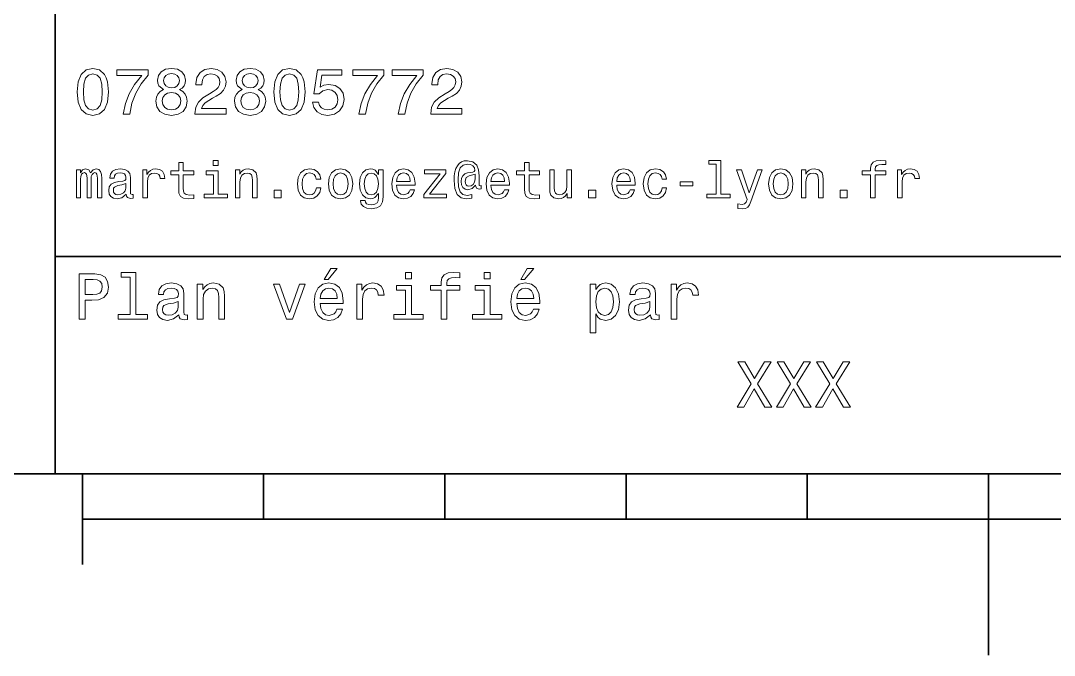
# Model space of a CAD drawing. Extents: x 0 to 297, y 0 to 210.
# Drawn here: x 95.1 to 152.1, y 0 to 35 of the extents above; entities that cross this region are included whole.
import ezdxf

# ---------------------------------------------------------------- set-up
doc = ezdxf.new("R2010")
doc.units = 0

msp = doc.modelspace()

# ---------------------------------------------------------------- linework, layer by layer
at = {"color": 7, "lineweight": 35}
for p, q in [((97, 10), (97, 70)), ((97, 22), (162, 22)), ((10, 10), (287, 10)), ((97, 10), (287, 10)), ((98.5, 10), (98.5, 5)), ((108.5, 10), (108.5, 7.5)), ((118.5, 10), (118.5, 7.5)), ((128.5, 10), (128.5, 7.5)), ((138.5, 10), (138.5, 7.5)), ((148.5, 10), (148.5, 0)), ((98.5, 7.5), (198.5, 7.5))]:
    msp.add_line(p, q, dxfattribs=at)
at = {"color": 7, "lineweight": 13}
for points in [[(98.216141, 31.071325), (98.270172, 30.505762), (98.439484, 30.102304), (98.709656, 29.857347), (99.084297, 29.778097), (99.45533, 29.857347), (99.725502, 30.102304), (99.891212, 30.505762), (99.948845, 31.071325), (99.891212, 31.633286), (99.822769, 31.856628), (99.725502, 32.040344), (99.45533, 32.285301), (99.084297, 32.368156), (98.709656, 32.285301), (98.439484, 32.036743), (98.270172, 31.633286)], [(98.561958, 31.071325), (98.590775, 31.507204), (98.680832, 31.820604), (98.842941, 32.004322), (99.084297, 32.069164), (99.322044, 32.004322), (99.484146, 31.820604), (99.574211, 31.507204), (99.603027, 31.071325), (99.574211, 30.631844), (99.484146, 30.318443), (99.322044, 30.134726), (99.084297, 30.073486), (98.842941, 30.134726), (98.680832, 30.318443), (98.590775, 30.631844)], [(100.752159, 29.850143), (101.115997, 29.850143), (101.234871, 30.444523), (101.443802, 30.999279), (101.739197, 31.514408), (102.124641, 31.997118), (102.124641, 32.296108), (100.409943, 32.296108), (100.409943, 31.9683), (101.778816, 31.9683), (101.382568, 31.481987), (101.083572, 30.974062), (100.874641, 30.433718)], [(102.974785, 31.197405), (102.791069, 31.09654), (102.664986, 30.956051), (102.585732, 30.779539), (102.560516, 30.567001), (102.618156, 30.246397), (102.783859, 29.997837), (103.054031, 29.839336), (103.421471, 29.778097), (103.785301, 29.839336), (104.055473, 29.997837), (104.221184, 30.246397), (104.282417, 30.567001), (104.253601, 30.779539), (104.177956, 30.956051), (104.048271, 31.09654), (103.868156, 31.197405), (104.012245, 31.283861), (104.113113, 31.402737), (104.174355, 31.546829), (104.195969, 31.723343), (104.138329, 31.979107), (103.98703, 32.184437), (103.742073, 32.317722), (103.421471, 32.368156), (103.09726, 32.317722), (102.852303, 32.184437), (102.697403, 31.979107), (102.643372, 31.723343), (102.661385, 31.546829), (102.722626, 31.402737)], [(102.985588, 31.694523), (103.014412, 31.853025), (103.100861, 31.975504), (103.237755, 32.051151), (103.421471, 32.079971), (103.601585, 32.051151), (103.738472, 31.975504), (103.824928, 31.853025), (103.857346, 31.694523), (103.824928, 31.532419), (103.738472, 31.40634), (103.601585, 31.323486), (103.421471, 31.298271), (103.237755, 31.327089), (103.100861, 31.40634), (103.014412, 31.532419)], [(104.711098, 29.850143), (106.429398, 29.850143), (106.429398, 30.159943), (105.071327, 30.159943), (105.146973, 30.32925), (105.276657, 30.46974), (105.676514, 30.725504), (105.889053, 30.833572), (106.126801, 30.988472), (106.296112, 31.168587), (106.393372, 31.381123), (106.429398, 31.622478), (106.368156, 31.925072), (106.198845, 32.162823), (105.939484, 32.314121), (105.604469, 32.368156), (105.258644, 32.306915), (104.995674, 32.137608), (104.82637, 31.867435), (104.76873, 31.510807), (104.76873, 31.460375), (105.096542, 31.460375), (105.096542, 31.489193), (105.12896, 31.73415), (105.226227, 31.914265), (105.381126, 32.029537), (105.586456, 32.069164), (105.795387, 32.033142), (105.950287, 31.943083), (106.051155, 31.802593), (106.087173, 31.62608), (106.061958, 31.460375), (105.993515, 31.319883), (105.878242, 31.197405), (105.719742, 31.089336), (105.507202, 30.974062), (105.154182, 30.750719), (104.905617, 30.512968), (104.757927, 30.224783), (104.711098, 29.86095)], [(107.311958, 31.197405), (107.128242, 31.09654), (107.002159, 30.956051), (106.922913, 30.779539), (106.897697, 30.567001), (106.95533, 30.246397), (107.12104, 29.997837), (107.391212, 29.839336), (107.758644, 29.778097), (108.122482, 29.839336), (108.392654, 29.997837), (108.558357, 30.246397), (108.619598, 30.567001), (108.590775, 30.779539), (108.515129, 30.956051), (108.385445, 31.09654), (108.20533, 31.197405), (108.349426, 31.283861), (108.450287, 31.402737), (108.511528, 31.546829), (108.533142, 31.723343), (108.475502, 31.979107), (108.324203, 32.184437), (108.079254, 32.317722), (107.758644, 32.368156), (107.434441, 32.317722), (107.189484, 32.184437), (107.034584, 31.979107), (106.980545, 31.723343), (106.998558, 31.546829), (107.059799, 31.402737)], [(107.322769, 31.694523), (107.351585, 31.853025), (107.438042, 31.975504), (107.574928, 32.051151), (107.758644, 32.079971), (107.938759, 32.051151), (108.075645, 31.975504), (108.162102, 31.853025), (108.194527, 31.694523), (108.162102, 31.532419), (108.075645, 31.40634), (107.938759, 31.323486), (107.758644, 31.298271), (107.574928, 31.327089), (107.438042, 31.40634), (107.351585, 31.532419)], [(109.059074, 31.071325), (109.113113, 30.505762), (109.282425, 30.102304), (109.552597, 29.857347), (109.927231, 29.778097), (110.298271, 29.857347), (110.568443, 30.102304), (110.734146, 30.505762), (110.791786, 31.071325), (110.734146, 31.633286), (110.665703, 31.856628), (110.568443, 32.040344), (110.298271, 32.285301), (109.927231, 32.368156), (109.552597, 32.285301), (109.282425, 32.036743), (109.113113, 31.633286)], [(109.4049, 31.071325), (109.433716, 31.507204), (109.523773, 31.820604), (109.685883, 32.004322), (109.927231, 32.069164), (110.164986, 32.004322), (110.327087, 31.820604), (110.417145, 31.507204), (110.445969, 31.071325), (110.417145, 30.631844), (110.327087, 30.318443), (110.164986, 30.134726), (109.927231, 30.073486), (109.685883, 30.134726), (109.523773, 30.318443), (109.433716, 30.631844)], [(111.202446, 30.502161), (111.2817, 30.206772), (111.458214, 29.976225), (111.717575, 29.832132), (112.048988, 29.778097), (112.412827, 29.842939), (112.697403, 30.019451), (112.877518, 30.300432), (112.945969, 30.660662), (112.884727, 30.995676), (112.711815, 31.258644), (112.441643, 31.427954), (112.092216, 31.489193), (111.822044, 31.445965), (111.613113, 31.327089), (111.713974, 32.000721), (112.809074, 32.000721), (112.809074, 32.296108), (111.472626, 32.296108), (111.274498, 30.970461), (111.562683, 30.970461), (111.771614, 31.139769), (112.038185, 31.201008), (112.26873, 31.161383), (112.445244, 31.046108), (112.556915, 30.869596), (112.596542, 30.642651), (112.556915, 30.415705), (112.441643, 30.239193), (112.265129, 30.127522), (112.038185, 30.087896), (111.84726, 30.113111), (111.69957, 30.195965), (111.591499, 30.325647), (111.53746, 30.502161)], [(113.763687, 29.850143), (114.127518, 29.850143), (114.246399, 30.444523), (114.45533, 30.999279), (114.750717, 31.514408), (115.136169, 31.997118), (115.136169, 32.296108), (113.421471, 32.296108), (113.421471, 31.9683), (114.790344, 31.9683), (114.394089, 31.481987), (114.0951, 30.974062), (113.886169, 30.433718)], [(115.932281, 29.850143), (116.296112, 29.850143), (116.414986, 30.444523), (116.623917, 30.999279), (116.919312, 31.514408), (117.304756, 31.997118), (117.304756, 32.296108), (115.590057, 32.296108), (115.590057, 31.9683), (116.958939, 31.9683), (116.562683, 31.481987), (116.263687, 30.974062), (116.054756, 30.433718)], [(117.722626, 29.850143), (119.440926, 29.850143), (119.440926, 30.159943), (118.082855, 30.159943), (118.158501, 30.32925), (118.288185, 30.46974), (118.688042, 30.725504), (118.900574, 30.833572), (119.138329, 30.988472), (119.30764, 31.168587), (119.4049, 31.381123), (119.440926, 31.622478), (119.379684, 31.925072), (119.210373, 32.162823), (118.951012, 32.314121), (118.615997, 32.368156), (118.270172, 32.306915), (118.007202, 32.137608), (117.837898, 31.867435), (117.780258, 31.510807), (117.780258, 31.460375), (118.10807, 31.460375), (118.10807, 31.489193), (118.140488, 31.73415), (118.237755, 31.914265), (118.392654, 32.029537), (118.597984, 32.069164), (118.806915, 32.033142), (118.961815, 31.943083), (119.062683, 31.802593), (119.098701, 31.62608), (119.073486, 31.460375), (119.005043, 31.319883), (118.889771, 31.197405), (118.73127, 31.089336), (118.51873, 30.974062), (118.16571, 30.750719), (117.917145, 30.512968), (117.769455, 30.224783), (117.722626, 29.86095)], [(102.906342, 30.574207), (102.938759, 30.765129), (103.043228, 30.909222), (103.20533, 31.002882), (103.421471, 31.035301), (103.634003, 31.002882), (103.796112, 30.909222), (103.900574, 30.765129), (103.9366, 30.574207), (103.900574, 30.368876), (103.796112, 30.213976), (103.634003, 30.113111), (103.421471, 30.08069), (103.20533, 30.113111), (103.043228, 30.213976), (102.938759, 30.368876)], [(107.243515, 30.574207), (107.27594, 30.765129), (107.380402, 30.909222), (107.542511, 31.002882), (107.758644, 31.035301), (107.971184, 31.002882), (108.133286, 30.909222), (108.237755, 30.765129), (108.273773, 30.574207), (108.237755, 30.368876), (108.133286, 30.213976), (107.971184, 30.113111), (107.758644, 30.08069), (107.542511, 30.113111), (107.380402, 30.213976), (107.27594, 30.368876)], [(98.170029, 25.224785), (98.403458, 25.224785), (98.403458, 26.259367), (98.41787, 26.414986), (98.461098, 26.527378), (98.527374, 26.59366), (98.613831, 26.619598), (98.682999, 26.596542), (98.729103, 26.538906), (98.752159, 26.440924), (98.760803, 26.311241), (98.760803, 25.224785), (98.979828, 25.224785), (98.979828, 26.259367), (98.99424, 26.412106), (99.03746, 26.524496), (99.106628, 26.59366), (99.193085, 26.619598), (99.262245, 26.596542), (99.308357, 26.538906), (99.337173, 26.311241), (99.337173, 25.224785), (99.570602, 25.224785), (99.570602, 26.293949), (99.556198, 26.515852), (99.510086, 26.685881), (99.41787, 26.789627), (99.268013, 26.827091), (99.092216, 26.769453), (98.956772, 26.602306), (98.850143, 26.766571), (98.671471, 26.827091), (98.507202, 26.769453), (98.394814, 26.60807), (98.394814, 26.772335), (98.170029, 26.772335)], [(100.925072, 25.426514), (100.925072, 25.417868), (100.939484, 25.319885), (100.982712, 25.250721), (101.164268, 25.195967), (101.305473, 25.219021), (101.305473, 25.414986), (101.244957, 25.406342), (101.164268, 25.443806), (101.149857, 25.559078), (101.149857, 26.360231), (101.115273, 26.564842), (101.014412, 26.708935), (100.838615, 26.795389), (100.590775, 26.827091), (100.348701, 26.792507), (100.170029, 26.694525), (100.05764, 26.541788), (100.020172, 26.340059), (100.020172, 26.322767), (100.247841, 26.322767), (100.268013, 26.443806), (100.331413, 26.53026), (100.435158, 26.582134), (100.58213, 26.602306), (100.723343, 26.587896), (100.824203, 26.54467), (100.884727, 26.469742), (100.9049, 26.365995), (100.893372, 26.244957), (100.84726, 26.184439), (100.731987, 26.155621), (100.515854, 26.132566), (100.268013, 26.080692), (100.092216, 25.988474), (99.988472, 25.844381), (99.956772, 25.631124), (99.985588, 25.440924), (100.074928, 25.299713), (100.219017, 25.210375), (100.41787, 25.178675), (100.685883, 25.239195)], [(101.835732, 25.224785), (102.08934, 25.224785), (102.08934, 26.10951), (102.115273, 26.322767), (102.193085, 26.475506), (102.319885, 26.567724), (102.489914, 26.599424), (102.616714, 26.579252), (102.711815, 26.521614), (102.769455, 26.423632), (102.789627, 26.291067), (103.046112, 26.291067), (103.011528, 26.524496), (102.916428, 26.691643), (102.757927, 26.792507), (102.541786, 26.827091), (102.394814, 26.804035), (102.268013, 26.746399), (102.155617, 26.648417), (102.066284, 26.515852), (102.066284, 26.772335), (101.835732, 26.772335)], [(103.815559, 26.504324), (103.815559, 25.729107), (103.832855, 25.478388), (103.913544, 25.305477), (104.074928, 25.204613), (104.348701, 25.170031), (104.648415, 25.184439), (104.648415, 25.40346), (104.429398, 25.386168), (104.230545, 25.409224), (104.123917, 25.48127), (104.077812, 25.602306), (104.069168, 25.772335), (104.069168, 26.504324), (104.648415, 26.504324), (104.648415, 26.720463), (104.069168, 26.720463), (104.069168, 27.172913), (103.815559, 27.172913), (103.815559, 26.720463), (103.377518, 26.720463), (103.377518, 26.504324)], [(105.994232, 27.293949), (105.726227, 27.293949), (105.726227, 27.005764), (105.994232, 27.005764)], [(106.945244, 25.224785), (107.198845, 25.224785), (107.198845, 26.118156), (107.224785, 26.322767), (107.308357, 26.472624), (107.438042, 26.564842), (107.610954, 26.599424), (107.749283, 26.570606), (107.835739, 26.492796), (107.87896, 26.363113), (107.893372, 26.190203), (107.893372, 25.224785), (108.146973, 25.224785), (108.146973, 26.242077), (108.135445, 26.446688), (108.083572, 26.616716), (107.913544, 26.772335), (107.648415, 26.827091), (107.501442, 26.806917), (107.377518, 26.752163), (107.270889, 26.659943), (107.187317, 26.536024), (107.187317, 26.772335), (106.945244, 26.772335)], [(111.400574, 26.259367), (111.651299, 26.259367), (111.599426, 26.489914), (111.475502, 26.671471), (111.282417, 26.783863), (111.0317, 26.827091), (110.755043, 26.769453), (110.54467, 26.60807), (110.412102, 26.345821), (110.365997, 25.994238), (110.409225, 25.645535), (110.538902, 25.386168), (110.743515, 25.224785), (111.023056, 25.170031), (111.270889, 25.213257), (111.463974, 25.334295), (111.596542, 25.524496), (111.654175, 25.778099), (111.412102, 25.778099), (111.368874, 25.616716), (111.288185, 25.495678), (111.172913, 25.42075), (111.0317, 25.397696), (110.855911, 25.43516), (110.729103, 25.550434), (110.651299, 25.737753), (110.625359, 26.002882), (110.651299, 26.262249), (110.731987, 26.449568), (110.861671, 26.564842), (111.0317, 26.605188), (111.181557, 26.579252), (111.293945, 26.51297), (111.368874, 26.40346)], [(112.074928, 25.99712), (112.121033, 25.645535), (112.253601, 25.386168), (112.463974, 25.224785), (112.746399, 25.170031), (113.02594, 25.224785), (113.236313, 25.383286), (113.368874, 25.642653), (113.41787, 25.99712), (113.368874, 26.348703), (113.236313, 26.610952), (113.02594, 26.769453), (112.746399, 26.827091), (112.463974, 26.769453), (112.253601, 26.60807), (112.121033, 26.348703)], [(115.08934, 25.293949), (115.08934, 26.772335), (114.84726, 26.772335), (114.84726, 26.521614), (114.648415, 26.749281), (114.527374, 26.806917), (114.39193, 26.827091), (114.146973, 26.769453), (113.956772, 26.60807), (113.832855, 26.348703), (113.789627, 26), (113.832855, 25.648417), (113.956772, 25.38905), (114.146973, 25.224785), (114.39193, 25.170031), (114.530258, 25.190203), (114.645531, 25.242075), (114.84726, 25.461096), (114.84726, 25.242075), (114.824203, 25.069166), (114.760803, 24.945246), (114.639771, 24.873199), (114.458214, 24.847263), (114.299713, 24.864553), (114.187317, 24.907782), (114.121033, 24.98271), (114.100861, 25.083574), (113.855904, 25.083574), (113.855904, 25.072046), (113.893372, 24.887609), (114.008644, 24.749281), (114.193085, 24.659943), (114.443802, 24.628242), (114.743515, 24.671471), (114.94236, 24.792509), (115.054756, 25.002882)], [(115.841499, 25.925074), (116.855904, 25.925074), (116.858788, 26.043228), (116.812683, 26.374641), (116.685875, 26.622478), (116.484146, 26.772335), (116.216141, 26.827091), (115.953888, 26.769453), (115.752159, 26.60807), (115.622475, 26.345821), (115.57637, 26), (115.619598, 25.645535), (115.749275, 25.386168), (115.948128, 25.224785), (116.207489, 25.170031), (116.432274, 25.207495), (116.616714, 25.305477), (116.752159, 25.461096), (116.829971, 25.668589), (116.579247, 25.668589), (116.527374, 25.553314), (116.452446, 25.46686), (116.239189, 25.397696), (116.074928, 25.429396), (115.951004, 25.53026), (115.870316, 25.694525), (115.841499, 25.916428)], [(120.504318, 25.734871), (120.504318, 25.902018), (120.458214, 25.893373), (120.403458, 25.913546), (120.386169, 25.974064), (120.386169, 26.446688), (120.363113, 26.780981), (120.270889, 27.02882), (120.054756, 27.213257), (119.752159, 27.279539), (119.57637, 27.262249), (119.426514, 27.210375), (119.296829, 27.12392), (119.193085, 27.002882), (119.112389, 26.850145), (119.054756, 26.662825), (119.020172, 26.438042), (119.008644, 26.184439), (119.048988, 25.737753), (119.178673, 25.42075), (119.394814, 25.230549), (119.703171, 25.170031), (119.985588, 25.216139), (119.985588, 25.406342), (119.737747, 25.360231), (119.498558, 25.409224), (119.340057, 25.567724), (119.253601, 25.835735), (119.227661, 26.224785), (119.256485, 26.605188), (119.354462, 26.876081), (119.51297, 27.040346), (119.743515, 27.095102), (119.919312, 27.063402), (120.048988, 26.988474), (120.129684, 26.876081), (120.158501, 26.746399), (120.126801, 26.682999), (120.040344, 26.654179), (119.757927, 26.610952), (119.602303, 26.547552), (119.489914, 26.449568), (119.42363, 26.314121), (119.403458, 26.135448), (119.429398, 25.942364), (119.501442, 25.798271), (119.619598, 25.708935), (119.775215, 25.680117), (120.002884, 25.740635), (120.195969, 25.930836), (120.195969, 25.913546), (120.242073, 25.760807), (120.400574, 25.714699)], [(121.046112, 25.925074), (122.060516, 25.925074), (122.0634, 26.043228), (122.017288, 26.374641), (121.890488, 26.622478), (121.688759, 26.772335), (121.420746, 26.827091), (121.158501, 26.769453), (120.956772, 26.60807), (120.827087, 26.345821), (120.780975, 26), (120.824203, 25.645535), (120.953888, 25.386168), (121.15274, 25.224785), (121.412102, 25.170031), (121.636887, 25.207495), (121.821327, 25.305477), (121.956772, 25.461096), (122.034584, 25.668589), (121.783859, 25.668589), (121.731987, 25.553314), (121.657059, 25.46686), (121.443802, 25.397696), (121.279541, 25.429396), (121.155624, 25.53026), (121.074928, 25.694525), (121.046112, 25.916428)], [(122.899139, 26.504324), (122.899139, 25.729107), (122.916428, 25.478388), (122.997116, 25.305477), (123.158501, 25.204613), (123.432281, 25.170031), (123.731987, 25.184439), (123.731987, 25.40346), (123.51297, 25.386168), (123.314117, 25.409224), (123.207489, 25.48127), (123.161385, 25.602306), (123.15274, 25.772335), (123.15274, 26.504324), (123.731987, 26.504324), (123.731987, 26.720463), (123.15274, 26.720463), (123.15274, 27.172913), (122.899139, 27.172913), (122.899139, 26.720463), (122.461098, 26.720463), (122.461098, 26.504324)], [(127.985596, 25.925074), (129, 25.925074), (129.002884, 26.043228), (128.956772, 26.374641), (128.829971, 26.622478), (128.62825, 26.772335), (128.360229, 26.827091), (128.097992, 26.769453), (127.896255, 26.60807), (127.766571, 26.345821), (127.720459, 26), (127.763687, 25.645535), (127.893372, 25.386168), (128.092224, 25.224785), (128.351593, 25.170031), (128.57637, 25.207495), (128.760803, 25.305477), (128.896255, 25.461096), (128.97406, 25.668589), (128.723343, 25.668589), (128.671478, 25.553314), (128.596542, 25.46686), (128.383286, 25.397696), (128.219025, 25.429396), (128.095108, 25.53026), (128.014404, 25.694525), (127.985596, 25.916428)], [(130.484161, 26.259367), (130.734879, 26.259367), (130.682999, 26.489914), (130.559082, 26.671471), (130.365997, 26.783863), (130.11528, 26.827091), (129.838623, 26.769453), (129.62825, 26.60807), (129.495682, 26.345821), (129.44957, 25.994238), (129.492798, 25.645535), (129.622482, 25.386168), (129.827087, 25.224785), (130.106628, 25.170031), (130.354462, 25.213257), (130.547546, 25.334295), (130.680115, 25.524496), (130.737762, 25.778099), (130.495682, 25.778099), (130.452454, 25.616716), (130.371765, 25.495678), (130.256485, 25.42075), (130.11528, 25.397696), (129.939484, 25.43516), (129.812683, 25.550434), (129.734879, 25.737753), (129.708939, 26.002882), (129.734879, 26.262249), (129.815567, 26.449568), (129.945251, 26.564842), (130.11528, 26.605188), (130.265137, 26.579252), (130.377533, 26.51297), (130.452454, 26.40346)], [(133.472626, 27.080692), (133.472626, 25.438042), (132.951019, 25.438042), (132.951019, 25.224785), (134.244965, 25.224785), (134.244965, 25.438042), (133.726227, 25.438042), (133.726227, 27.293949), (133.074936, 27.293949), (133.074936, 27.080692)], [(136.363113, 25.99712), (136.409225, 25.645535), (136.541794, 25.386168), (136.752167, 25.224785), (137.034592, 25.170031), (137.314117, 25.224785), (137.524506, 25.383286), (137.657074, 25.642653), (137.706055, 25.99712), (137.657074, 26.348703), (137.524506, 26.610952), (137.314117, 26.769453), (137.034592, 26.827091), (136.752167, 26.769453), (136.541794, 26.60807), (136.409225, 26.348703)], [(138.172913, 25.224785), (138.426514, 25.224785), (138.426514, 26.118156), (138.452454, 26.322767), (138.536026, 26.472624), (138.66571, 26.564842), (138.838623, 26.599424), (138.976959, 26.570606), (139.063416, 26.492796), (139.106628, 26.363113), (139.121048, 26.190203), (139.121048, 25.224785), (139.374649, 25.224785), (139.374649, 26.242077), (139.363113, 26.446688), (139.311249, 26.616716), (139.14122, 26.772335), (138.876083, 26.827091), (138.729111, 26.806917), (138.605194, 26.752163), (138.498566, 26.659943), (138.414993, 26.536024), (138.414993, 26.772335), (138.172913, 26.772335)], [(141.994247, 26.504324), (141.994247, 25.224785), (142.247849, 25.224785), (142.247849, 26.504324), (142.824219, 26.504324), (142.824219, 26.720463), (142.247849, 26.720463), (142.247849, 26.815563), (142.268021, 26.930836), (142.334305, 27.008646), (142.446686, 27.054756), (142.608078, 27.072046), (142.824219, 27.06052), (142.824219, 27.279539), (142.550446, 27.293949), (142.302597, 27.268013), (142.1297, 27.190203), (142.02594, 27.054756), (141.994247, 26.861671), (141.994247, 26.720463), (141.530273, 26.720463), (141.530273, 26.504324)], [(143.472626, 25.224785), (143.726227, 25.224785), (143.726227, 26.10951), (143.752167, 26.322767), (143.829987, 26.475506), (143.956787, 26.567724), (144.126801, 26.599424), (144.253601, 26.579252), (144.348709, 26.521614), (144.406342, 26.423632), (144.426514, 26.291067), (144.683014, 26.291067), (144.648422, 26.524496), (144.553314, 26.691643), (144.394821, 26.792507), (144.17868, 26.827091), (144.031708, 26.804035), (143.904907, 26.746399), (143.792511, 26.648417), (143.703186, 26.515852), (143.703186, 26.772335), (143.472626, 26.772335)], [(105.985588, 25.438042), (105.985588, 26.720463), (105.334297, 26.720463), (105.334297, 26.504324), (105.731987, 26.504324), (105.731987, 25.438042), (105.213257, 25.438042), (105.213257, 25.224785), (106.510086, 25.224785), (106.510086, 25.438042)], [(112.33429, 26), (112.360229, 26.259367), (112.440918, 26.446688), (112.570602, 26.56196), (112.746399, 26.602306), (112.919312, 26.56196), (113.048988, 26.449568), (113.129684, 26.259367), (113.158501, 26), (113.129684, 25.737753), (113.048988, 25.547552), (112.919312, 25.432278), (112.746399, 25.394814), (112.570602, 25.432278), (112.440918, 25.547552), (112.360229, 25.737753)], [(114.051872, 26), (114.077805, 26.256485), (114.155617, 26.446688), (114.276657, 26.559078), (114.438042, 26.599424), (114.60807, 26.559078), (114.734871, 26.446688), (114.812683, 26.256485), (114.841499, 26), (114.812683, 25.737753), (114.734871, 25.550434), (114.60807, 25.43516), (114.438042, 25.397696), (114.276657, 25.43516), (114.155617, 25.550434), (114.077805, 25.740635)], [(115.841499, 26.138329), (115.873199, 26.337177), (115.951004, 26.48415), (116.06916, 26.573488), (116.224785, 26.605188), (116.377518, 26.573488), (116.495674, 26.48415), (116.567719, 26.337177), (116.593658, 26.138329)], [(118.236313, 26.559078), (117.33429, 25.417868), (117.33429, 25.224785), (118.587891, 25.224785), (118.587891, 25.438042), (117.654175, 25.438042), (118.547546, 26.57637), (118.547546, 26.772335), (117.377518, 26.772335), (117.377518, 26.559078)], [(120.170029, 26.279539), (120.141212, 26.100866), (120.069168, 25.974064), (119.959656, 25.896255), (119.829971, 25.873199), (119.740631, 25.887609), (119.677231, 25.939482), (119.636887, 26.025938), (119.625359, 26.146975), (119.674347, 26.345821), (119.841499, 26.449568), (120.170029, 26.53026)], [(121.046112, 26.138329), (121.077812, 26.337177), (121.155624, 26.48415), (121.273773, 26.573488), (121.429398, 26.605188), (121.58213, 26.573488), (121.700287, 26.48415), (121.772339, 26.337177), (121.798271, 26.138329)], [(125.48703, 26.772335), (125.233429, 26.772335), (125.233429, 25.878963), (125.204613, 25.671471), (125.12104, 25.521614), (124.991356, 25.429396), (124.821327, 25.400578), (124.685883, 25.423632), (124.599426, 25.492796), (124.55043, 25.610952), (124.53891, 25.778099), (124.53891, 26.772335), (124.285301, 26.772335), (124.285301, 25.755045), (124.293945, 25.550434), (124.348709, 25.380404), (124.515854, 25.224785), (124.783859, 25.170031), (124.927956, 25.190203), (125.051872, 25.242075), (125.158501, 25.331413), (125.244957, 25.461096), (125.244957, 25.224785), (125.48703, 25.224785)], [(127.985596, 26.138329), (128.017288, 26.337177), (128.095108, 26.48415), (128.213257, 26.573488), (128.368881, 26.605188), (128.521622, 26.573488), (128.639771, 26.48415), (128.711823, 26.337177), (128.737762, 26.138329)], [(135.743515, 26.772335), (135.299713, 25.49856), (134.864563, 26.772335), (134.587906, 26.772335), (135.175797, 25.13833), (135.123932, 24.994238), (135.043228, 24.896255), (134.907791, 24.864553), (134.674347, 24.893373), (134.674347, 24.648417), (134.919312, 24.62536), (135.095108, 24.648417), (135.219025, 24.720463), (135.308365, 24.844381), (135.386169, 25.025938), (136.01442, 26.772335)], [(136.622482, 26), (136.648422, 26.259367), (136.729111, 26.446688), (136.858795, 26.56196), (137.034592, 26.602306), (137.207489, 26.56196), (137.337189, 26.449568), (137.417877, 26.259367), (137.446686, 26), (137.417877, 25.737753), (137.337189, 25.547552), (137.207489, 25.432278), (137.034592, 25.394814), (136.858795, 25.432278), (136.729111, 25.547552), (136.648422, 25.737753)], [(100.896255, 25.766571), (100.861671, 25.616716), (100.769455, 25.501442), (100.631126, 25.426514), (100.461098, 25.400578), (100.351585, 25.414986), (100.273773, 25.461096), (100.224785, 25.541788), (100.210373, 25.654181), (100.221901, 25.755045), (100.268013, 25.827091), (100.452446, 25.907782), (100.685883, 25.942364), (100.896255, 26.011528)], [(131.481262, 25.884727), (132.17868, 25.884727), (132.17868, 26.112392), (131.481262, 26.112392)], [(109.077812, 25.224785), (109.475502, 25.224785), (109.475502, 25.654181), (109.077812, 25.654181)], [(126.426514, 25.224785), (126.824211, 25.224785), (126.824211, 25.654181), (126.426514, 25.654181)], [(140.305481, 25.224785), (140.703186, 25.224785), (140.703186, 25.654181), (140.305481, 25.654181)], [(101.137611, 20.850864), (101.137611, 18.79755), (100.485588, 18.79755), (100.485588, 18.530979), (102.103027, 18.530979), (102.103027, 18.79755), (101.454613, 18.79755), (101.454613, 21.117435), (100.640488, 21.117435), (100.640488, 20.850864)], [(111.84726, 20.728386), (112.059799, 20.728386), (112.560516, 21.340778), (112.207489, 21.340778)], [(116.667145, 21.117435), (116.33213, 21.117435), (116.33213, 20.757204), (116.667145, 20.757204)], [(118.295387, 20.130404), (118.295387, 18.530979), (118.612396, 18.530979), (118.612396, 20.130404), (119.332855, 20.130404), (119.332855, 20.400576), (118.612396, 20.400576), (118.612396, 20.519451), (118.637611, 20.663544), (118.720459, 20.760807), (118.860954, 20.818443), (119.062683, 20.840057), (119.332855, 20.825647), (119.332855, 21.099422), (118.990631, 21.117435), (118.680832, 21.085014), (118.464699, 20.987751), (118.335014, 20.818443), (118.295387, 20.577089), (118.295387, 20.400576), (117.715424, 20.400576), (117.715424, 20.130404)], [(121.004326, 21.117435), (120.669312, 21.117435), (120.669312, 20.757204), (121.004326, 20.757204)], [(122.690201, 20.728386), (122.90274, 20.728386), (123.403458, 21.340778), (123.05043, 21.340778)], [(98.324211, 18.530979), (98.655617, 18.530979), (98.655617, 19.586454), (99.023056, 19.586454), (99.394089, 19.604465), (99.689484, 19.730547), (99.880402, 19.975504), (99.945244, 20.310518), (99.894814, 20.620316), (99.750717, 20.847261), (99.51297, 20.98415), (99.188759, 21.030979), (98.324211, 21.030979)], [(99.098701, 20.724783), (99.314842, 20.703169), (99.473343, 20.634726), (99.567001, 20.508644), (99.599426, 20.310518), (99.5634, 20.101583), (99.466141, 19.975504), (99.30043, 19.910662), (99.073486, 19.892651), (98.655617, 19.892651), (98.655617, 20.724783)], [(103.824928, 18.78314), (103.824928, 18.772333), (103.842941, 18.649855), (103.896973, 18.5634), (104.123917, 18.494957), (104.30043, 18.523775), (104.30043, 18.768732), (104.224785, 18.757925), (104.123917, 18.804754), (104.105911, 18.948847), (104.105911, 19.950287), (104.062683, 20.206051), (103.9366, 20.386166), (103.716858, 20.494236), (103.407059, 20.533861), (103.104469, 20.490633), (102.881126, 20.368155), (102.740631, 20.177233), (102.693802, 19.925072), (102.693802, 19.903458), (102.978386, 19.903458), (103.003601, 20.054754), (103.082855, 20.162823), (103.21254, 20.227665), (103.396255, 20.252882), (103.572769, 20.234869), (103.698845, 20.180836), (103.774498, 20.087175), (103.799713, 19.957493), (103.785301, 19.806194), (103.727669, 19.730547), (103.583572, 19.694523), (103.3134, 19.665705), (103.003601, 19.600864), (102.783859, 19.48559), (102.654175, 19.305475), (102.614555, 19.038904), (102.650574, 18.801151), (102.762245, 18.62464), (102.94236, 18.512968), (103.190926, 18.473343), (103.52594, 18.54899)], [(104.844383, 18.530979), (105.161385, 18.530979), (105.161385, 19.647694), (105.193802, 19.903458), (105.298271, 20.090778), (105.460373, 20.206051), (105.676514, 20.249279), (105.849426, 20.213255), (105.957489, 20.115993), (106.011528, 19.95389), (106.029541, 19.737751), (106.029541, 18.530979), (106.346542, 18.530979), (106.346542, 19.802593), (106.33213, 20.058357), (106.267288, 20.270893), (106.054756, 20.465418), (105.723343, 20.533861), (105.539627, 20.508644), (105.384727, 20.440201), (105.251442, 20.324926), (105.146973, 20.170029), (105.146973, 20.465418), (104.844383, 20.465418)], [(111.627518, 19.40634), (112.895531, 19.40634), (112.899139, 19.554033), (112.841499, 19.9683), (112.682999, 20.278097), (112.430832, 20.465418), (112.095825, 20.533861), (111.768013, 20.461815), (111.515854, 20.260086), (111.353745, 19.932276), (111.296112, 19.5), (111.350143, 19.056915), (111.512245, 18.732708), (111.760803, 18.530979), (112.085014, 18.462536), (112.365997, 18.509365), (112.596542, 18.631844), (112.765854, 18.826368), (112.863113, 19.085733), (112.549713, 19.085733), (112.484871, 18.941643), (112.391212, 18.833572), (112.124641, 18.747118), (111.919312, 18.786743), (111.764412, 18.912823), (111.663544, 19.118155), (111.627518, 19.395533)], [(113.637604, 18.530979), (113.954613, 18.530979), (113.954613, 19.636887), (113.98703, 19.903458), (114.08429, 20.094379), (114.242798, 20.209654), (114.45533, 20.249279), (114.613831, 20.224062), (114.732712, 20.152016), (114.804756, 20.029537), (114.829971, 19.863832), (115.150574, 19.863832), (115.107346, 20.155619), (114.988472, 20.364553), (114.790344, 20.490633), (114.520172, 20.533861), (114.336456, 20.505043), (114.177956, 20.432997), (114.03746, 20.310518), (113.925789, 20.144812), (113.925789, 20.465418), (113.637604, 20.465418)], [(122.470459, 19.40634), (123.73848, 19.40634), (123.742081, 19.554033), (123.684441, 19.9683), (123.52594, 20.278097), (123.273773, 20.465418), (122.938766, 20.533861), (122.610954, 20.461815), (122.358795, 20.260086), (122.196686, 19.932276), (122.139053, 19.5), (122.193085, 19.056915), (122.355194, 18.732708), (122.603745, 18.530979), (122.927956, 18.462536), (123.208939, 18.509365), (123.439484, 18.631844), (123.608795, 18.826368), (123.706055, 19.085733), (123.392654, 19.085733), (123.327812, 18.941643), (123.234154, 18.833572), (122.967583, 18.747118), (122.762253, 18.786743), (122.607353, 18.912823), (122.506485, 19.118155), (122.470459, 19.395533)], [(126.829254, 20.166426), (126.829254, 20.465418), (126.512253, 20.465418), (126.512253, 17.7817), (126.829254, 17.7817), (126.829254, 18.826368), (126.940926, 18.657061), (127.067009, 18.545389), (127.38401, 18.462536), (127.6866, 18.530979), (127.924355, 18.736311), (128.079254, 19.060518), (128.136887, 19.5), (128.079254, 19.935879), (127.924355, 20.260086), (127.6866, 20.461815), (127.38401, 20.533861), (127.211098, 20.512247), (127.0634, 20.443804), (126.937325, 20.328529)], [(129.847992, 18.78314), (129.847992, 18.772333), (129.865997, 18.649855), (129.920029, 18.5634), (130.146973, 18.494957), (130.323486, 18.523775), (130.323486, 18.768732), (130.247849, 18.757925), (130.146973, 18.804754), (130.128967, 18.948847), (130.128967, 19.950287), (130.085739, 20.206051), (129.959656, 20.386166), (129.739914, 20.494236), (129.430115, 20.533861), (129.127533, 20.490633), (128.904175, 20.368155), (128.763687, 20.177233), (128.716858, 19.925072), (128.716858, 19.903458), (129.00145, 19.903458), (129.026657, 20.054754), (129.105911, 20.162823), (129.235596, 20.227665), (129.419312, 20.252882), (129.595825, 20.234869), (129.721909, 20.180836), (129.797562, 20.087175), (129.822769, 19.957493), (129.808365, 19.806194), (129.750732, 19.730547), (129.606628, 19.694523), (129.336456, 19.665705), (129.026657, 19.600864), (128.806915, 19.48559), (128.677246, 19.305475), (128.637619, 19.038904), (128.67363, 18.801151), (128.785309, 18.62464), (128.965424, 18.512968), (129.213989, 18.473343), (129.548996, 18.54899)], [(130.986313, 18.530979), (131.303314, 18.530979), (131.303314, 19.636887), (131.335739, 19.903458), (131.432999, 20.094379), (131.591507, 20.209654), (131.804047, 20.249279), (131.96254, 20.224062), (132.081421, 20.152016), (132.153473, 20.029537), (132.17868, 19.863832), (132.499283, 19.863832), (132.456055, 20.155619), (132.337189, 20.364553), (132.139053, 20.490633), (131.868881, 20.533861), (131.685165, 20.505043), (131.526657, 20.432997), (131.386169, 20.310518), (131.274506, 20.144812), (131.274506, 20.465418), (130.986313, 20.465418)], [(109.761528, 18.530979), (110.096542, 18.530979), (110.802597, 20.465418), (110.474785, 20.465418), (109.930832, 18.905619), (109.376083, 20.465418), (109.04467, 20.465418)], [(111.627518, 19.672911), (111.667145, 19.921469), (111.764412, 20.105186), (111.912102, 20.216858), (112.106628, 20.256483), (112.297546, 20.216858), (112.445244, 20.105186), (112.535301, 19.921469), (112.567726, 19.672911)], [(116.656342, 18.79755), (116.656342, 20.400576), (115.842216, 20.400576), (115.842216, 20.130404), (116.33934, 20.130404), (116.33934, 18.79755), (115.690918, 18.79755), (115.690918, 18.530979), (117.311958, 18.530979), (117.311958, 18.79755)], [(120.993515, 18.79755), (120.993515, 20.400576), (120.179398, 20.400576), (120.179398, 20.130404), (120.676514, 20.130404), (120.676514, 18.79755), (120.028099, 18.79755), (120.028099, 18.530979), (121.649139, 18.530979), (121.649139, 18.79755)], [(122.470459, 19.672911), (122.510086, 19.921469), (122.607353, 20.105186), (122.755043, 20.216858), (122.94957, 20.256483), (123.140488, 20.216858), (123.288185, 20.105186), (123.378242, 19.921469), (123.410667, 19.672911)], [(127.329971, 18.747118), (127.117439, 18.793947), (126.96254, 18.93804), (126.86528, 19.17219), (126.832855, 19.5), (126.86528, 19.824207), (126.96254, 20.058357), (127.117439, 20.198847), (127.329971, 20.249279), (127.524498, 20.198847), (127.679398, 20.054754), (127.776657, 19.820604), (127.812683, 19.5), (127.776657, 19.175793), (127.679398, 18.93804), (127.524498, 18.793947)], [(103.788902, 19.208212), (103.745674, 19.020893), (103.630402, 18.876801), (103.457489, 18.78314), (103.244957, 18.750719), (103.10807, 18.768732), (103.010803, 18.826368), (102.94957, 18.927233), (102.931557, 19.067722), (102.945969, 19.193804), (103.003601, 19.283861), (103.234146, 19.384726), (103.52594, 19.427954), (103.788902, 19.514408)], [(129.811966, 19.208212), (129.768738, 19.020893), (129.653458, 18.876801), (129.48056, 18.78314), (129.268021, 18.750719), (129.131134, 18.768732), (129.033875, 18.826368), (128.972626, 18.927233), (128.95462, 19.067722), (128.969025, 19.193804), (129.026657, 19.283861), (129.257202, 19.384726), (129.548996, 19.427954), (129.811966, 19.514408)], [(134.623917, 13.690562), (135.002151, 13.690562), (135.574921, 14.70281), (136.158493, 13.690562), (136.540344, 13.690562), (135.758636, 14.976585), (136.500717, 16.194164), (136.136887, 16.194164), (135.585724, 15.268372), (135.04538, 16.194164), (134.667145, 16.194164), (135.405609, 14.972983)], [(136.792496, 13.690562), (137.170746, 13.690562), (137.743515, 14.70281), (138.327087, 13.690562), (138.708923, 13.690562), (137.927231, 14.976585), (138.669312, 16.194164), (138.305466, 16.194164), (137.754318, 15.268372), (137.213974, 16.194164), (136.835724, 16.194164), (137.574203, 14.972983)], [(138.96109, 13.690562), (139.33934, 13.690562), (139.912094, 14.70281), (140.495667, 13.690562), (140.877518, 13.690562), (140.09581, 14.976585), (140.837891, 16.194164), (140.47406, 16.194164), (139.922913, 15.268372), (139.382568, 16.194164), (139.004318, 16.194164), (139.742798, 14.972983)]]:
    msp.add_lwpolyline(points, close=True, dxfattribs=at)

doc.saveas('drawing.dxf')
